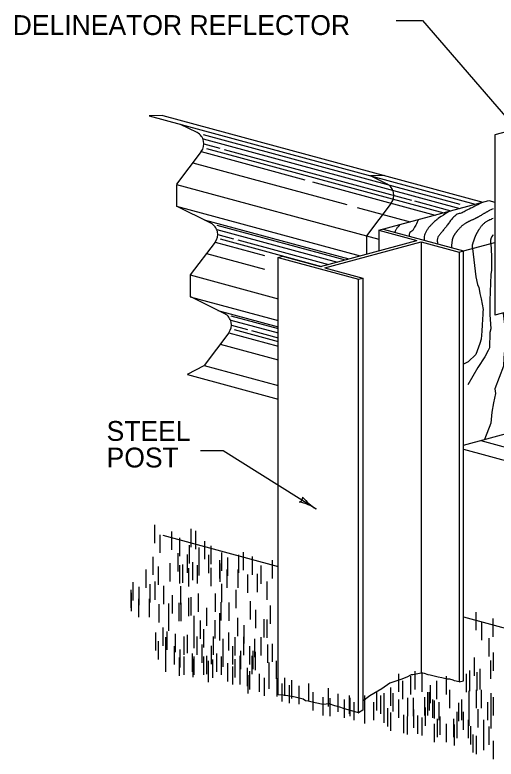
# Model space of a CAD drawing. Extents: x 503 to 668, y 594 to 694.
# Drawn here: x 549.32 to 566.31, y 619.4 to 645.67 of the extents above; entities that cross this region are included whole.
import ezdxf

# ---------------------------------------------------------------- set-up
doc = ezdxf.new("R2010")
doc.units = 0
doc.layers.add('Level 2', color=7, linetype='Continuous')

msp = doc.modelspace()

# ---------------------------------------------------------------- linework, layer by layer
at = {"layer": 'Level 2'}
for p, q in [((562.777, 645.469), (563.703, 645.469)), ((563.703, 645.469), (567.016, 641.642)), ((554.538, 642.12), (554.058, 642.107)), ((554.058, 642.107), (565.569, 638.986)), ((554.538, 642.12), (565.835, 639.058)), ((567.773, 641.846), (566.26, 641.437)), ((555.752, 641.515), (555.168, 641.806)), ((555.963, 641.447), (565.022, 638.991)), ((566.26, 641.437), (566.26, 635.064)), ((555.966, 641.295), (565.024, 638.839)), ((555.991, 641.115), (556.553, 640.963)), ((555.9, 640.847), (555.025, 639.693)), ((555.899, 640.842), (559.556, 639.851)), ((556.084, 640.957), (564.459, 638.686)), ((556.701, 640.923), (563.316, 639.129)), ((555.597, 640.447), (561.041, 638.972)), ((562.354, 640.001), (561.874, 639.988)), ((559.827, 639.778), (564.158, 638.605)), ((562.458, 639.697), (561.874, 639.988)), ((555.024, 639.688), (562.164, 637.754)), ((555.024, 639.688), (555.024, 638.918)), ((562.606, 639.029), (561.731, 637.875)), ((562.164, 638.066), (566.046, 639.115)), ((563.422, 639.1), (564.705, 638.752)), ((566.046, 639.115), (566.26, 639.057)), ((555.024, 638.918), (561.507, 637.162)), ((556.239, 638.317), (555.025, 638.923)), ((561.406, 638.873), (563.276, 638.366)), ((555.998, 638.437), (561.103, 637.053)), ((556.45, 638.249), (560.983, 637.02)), ((556.453, 638.097), (560.703, 636.945)), ((556.478, 637.918), (557.04, 637.765)), ((562.164, 638.066), (563.507, 637.702)), ((562.164, 638.066), (562.164, 637.339)), ((562.319, 638.108), (565.158, 637.338)), ((556.387, 637.649), (555.512, 636.495)), ((556.386, 637.644), (558.126, 637.173)), ((556.571, 637.759), (560.138, 636.792)), ((557.188, 637.725), (560.384, 636.858)), ((560.11, 636.784), (563.507, 637.702)), ((560.264, 636.742), (563.661, 637.66)), ((561.731, 637.875), (561.731, 637.222)), ((563.661, 637.66), (563.661, 622.437)), ((563.661, 637.66), (565.004, 637.296)), ((565.159, 637.338), (566.26, 637.635)), ((556.084, 637.249), (558.126, 636.696)), ((558.613, 637.107), (558.767, 637.148)), ((558.613, 621.666), (558.613, 637.107)), ((558.613, 637.107), (561.452, 636.337)), ((558.767, 637.148), (560.11, 636.784)), ((565.004, 637.296), (565.158, 637.338)), ((565.004, 637.296), (565.004, 622.127)), ((565.158, 622.164), (565.158, 637.338)), ((560.264, 636.742), (561.607, 636.378)), ((555.511, 636.49), (558.613, 635.65)), ((555.511, 636.49), (555.511, 635.72)), ((561.452, 636.337), (561.607, 636.378)), ((561.452, 621.028), (561.452, 636.337)), ((561.607, 636.378), (561.607, 621.121)), ((555.511, 635.72), (558.613, 634.88)), ((556.726, 635.119), (555.512, 635.725)), ((567.773, 635.473), (566.26, 635.064)), ((556.485, 635.239), (558.613, 634.663)), ((556.937, 635.051), (558.613, 634.597)), ((556.94, 634.899), (558.613, 634.446)), ((556.965, 634.72), (557.527, 634.568)), ((557.058, 634.562), (558.613, 634.14)), ((557.675, 634.527), (558.613, 634.273)), ((556.874, 634.451), (555.999, 633.297)), ((556.873, 634.446), (558.613, 633.975)), ((556.571, 634.051), (558.613, 633.498)), ((555.412, 632.982), (555.999, 633.297)), ((555.998, 633.293), (558.613, 632.584)), ((555.41, 632.978), (558.613, 632.11)), ((565.158, 630.48), (568.884, 631.487)), ((565.77, 630.646), (575.084, 628.123)), ((555.87, 630.296), (556.671, 630.296)), ((556.671, 630.296), (559.955, 628.231)), ((565.158, 630.337), (574.496, 627.808)), ((554.246, 627.666), (554.246, 627.021)), ((554.847, 627.433), (554.847, 626.788)), ((555.528, 627.522), (555.528, 626.877)), ((555.699, 627.457), (555.699, 626.811)), ((554.441, 627.321), (554.441, 626.676)), ((554.542, 627.302), (558.613, 626.198)), ((555.127, 627.211), (555.127, 626.566)), ((555.47, 626.954), (555.47, 626.309)), ((555.813, 626.868), (555.813, 625.88)), ((556.013, 627.097), (556.013, 626.451)), ((556.241, 626.925), (556.241, 626.28)), ((555.069, 626.668), (555.069, 626.023)), ((555.398, 626.617), (555.398, 625.972)), ((556.156, 626.611), (556.156, 625.966)), ((556.613, 626.69), (556.613, 626.045)), ((557.21, 626.613), (557.21, 625.968)), ((557.383, 626.709), (557.383, 626.064)), ((554.186, 626.544), (554.186, 625.898)), ((555.584, 626.354), (555.584, 625.709)), ((556.537, 626.421), (556.537, 625.776)), ((556.825, 626.517), (556.825, 625.872)), ((557.694, 626.552), (557.694, 625.907)), ((558.402, 626.423), (558.402, 625.777)), ((553.937, 626.095), (553.937, 625.45)), ((554.381, 626.198), (554.381, 625.553)), ((554.787, 626.311), (554.787, 625.666)), ((555.127, 626.239), (555.127, 625.594)), ((555.241, 626.268), (555.241, 625.623)), ((555.45, 626.14), (555.45, 625.495)), ((555.755, 626.239), (555.755, 625.594)), ((556.241, 626.153), (556.241, 625.508)), ((556.556, 626.306), (556.556, 625.661)), ((556.806, 626.094), (556.806, 625.449)), ((557.19, 626.094), (557.19, 625.449)), ((557.998, 626.229), (557.998, 625.584)), ((557.53, 625.911), (557.53, 625.266)), ((557.873, 625.94), (557.873, 625.295)), ((553.485, 625.647), (553.485, 625.002)), ((554.082, 625.57), (554.082, 624.925)), ((554.255, 625.666), (554.255, 625.021)), ((556.608, 625.588), (556.608, 624.943)), ((558.216, 625.662), (558.216, 625.017)), ((553.409, 625.378), (553.409, 624.733)), ((553.697, 625.474), (553.697, 624.829)), ((554.566, 625.51), (554.566, 624.865)), ((555.165, 625.507), (555.165, 624.861)), ((557.123, 625.369), (557.123, 624.724)), ((553.428, 625.263), (553.428, 624.618)), ((553.678, 625.051), (553.678, 624.406)), ((554.062, 625.051), (554.062, 624.406)), ((554.87, 625.186), (554.87, 624.541)), ((555.447, 625.09), (555.447, 624.445)), ((555.524, 625.109), (555.524, 624.464)), ((555.793, 625.244), (555.793, 624.599)), ((556.393, 625.241), (556.393, 624.596)), ((554.402, 624.869), (554.402, 624.224)), ((554.745, 624.897), (554.745, 624.252)), ((555.101, 624.917), (555.101, 624.272)), ((555.178, 624.917), (555.178, 624.272)), ((556.585, 624.933), (556.585, 624.288)), ((556.874, 624.929), (556.874, 624.284)), ((557.62, 624.975), (557.62, 624.33)), ((558.332, 624.821), (558.332, 624.176)), ((554.745, 624.575), (554.745, 623.93)), ((556.082, 624.744), (556.082, 624.099)), ((556.545, 624.555), (556.545, 623.909)), ((557.813, 624.667), (557.813, 624.022)), ((565.59, 624.59), (565.59, 623.945)), ((555.631, 624.46), (555.631, 623.815)), ((555.86, 624.289), (555.86, 623.644)), ((556.374, 624.297), (556.374, 623.652)), ((556.545, 624.232), (556.545, 623.587)), ((557.174, 624.383), (557.174, 623.738)), ((558.101, 624.34), (558.101, 623.695)), ((558.217, 624.321), (558.217, 623.676)), ((565.158, 624.423), (574.693, 621.838)), ((565.786, 624.245), (565.786, 623.6)), ((566.191, 624.358), (566.191, 623.713)), ((554.544, 624.043), (554.544, 623.398)), ((555.973, 623.986), (555.973, 623.341)), ((557.403, 624.126), (557.403, 623.481)), ((554.287, 623.872), (554.287, 623.227)), ((554.687, 623.901), (554.687, 623.256)), ((554.973, 623.815), (554.973, 623.17)), ((555.287, 623.729), (555.287, 623.084)), ((555.402, 623.786), (555.402, 623.141)), ((555.63, 623.958), (555.63, 623.313)), ((555.744, 623.729), (555.744, 623.084)), ((556.316, 623.729), (556.316, 623.084)), ((556.859, 623.872), (556.859, 623.227)), ((557.385, 623.712), (557.385, 623.066)), ((554.373, 623.558), (554.373, 622.913)), ((554.63, 623.701), (554.63, 622.484)), ((555.916, 623.443), (555.916, 622.798)), ((556.659, 623.643), (556.659, 622.655)), ((557.087, 623.701), (557.087, 623.055)), ((557.773, 623.643), (557.773, 622.998)), ((558.003, 623.697), (558.003, 623.052)), ((558.231, 623.443), (558.231, 622.798)), ((558.402, 623.472), (558.402, 622.827)), ((566.048, 623.67), (566.048, 623.025)), ((554.944, 623.386), (554.944, 622.741)), ((555.144, 623.272), (555.144, 622.627)), ((556.245, 623.393), (556.245, 622.747)), ((557.002, 623.386), (557.002, 622.741)), ((557.287, 623.215), (557.287, 622.57)), ((557.602, 623.386), (557.602, 622.741)), ((557.716, 623.215), (557.716, 622.57)), ((557.802, 623.186), (557.802, 622.541)), ((555.121, 622.984), (555.121, 622.339)), ((555.287, 623.015), (555.287, 622.37)), ((555.573, 623.129), (555.573, 622.484)), ((555.598, 622.933), (555.598, 622.288)), ((555.63, 623.015), (555.63, 622.37)), ((555.973, 623.015), (555.973, 622.37)), ((556.087, 623.043), (556.087, 622.398)), ((556.296, 622.916), (556.296, 622.271)), ((556.43, 623.129), (556.43, 622.484)), ((556.602, 623.015), (556.602, 622.37)), ((557.087, 622.929), (557.087, 622.284)), ((557.259, 623.043), (557.259, 622.027)), ((557.687, 623.043), (557.687, 622.398)), ((565.527, 622.984), (565.527, 622.339)), ((566.204, 623.164), (566.204, 622.519)), ((556.143, 622.763), (556.143, 622.118)), ((556.145, 622.872), (556.145, 622.227)), ((556.824, 622.78), (556.824, 622.135)), ((557.002, 622.672), (557.002, 622.027)), ((558.288, 622.814), (558.288, 622.169)), ((558.545, 622.872), (558.545, 622.227)), ((566.106, 622.879), (566.106, 622.234)), ((557.516, 622.615), (557.516, 621.97)), ((557.602, 622.5), (557.602, 621.855)), ((557.945, 622.414), (557.945, 621.769)), ((558.288, 622.529), (558.288, 621.884)), ((562.86, 622.414), (562.86, 621.769)), ((563.432, 622.5), (563.432, 621.855)), ((563.689, 622.414), (563.689, 621.769)), ((565.249, 622.411), (565.249, 621.766)), ((565.363, 622.525), (565.363, 621.794)), ((565.621, 622.467), (565.621, 621.822)), ((565.736, 622.582), (565.736, 621.851)), ((557.545, 622.357), (557.545, 621.712)), ((558.116, 622.272), (558.116, 621.627)), ((558.56, 622.252), (558.56, 621.607)), ((558.831, 622.272), (558.831, 621.627)), ((559.088, 622.186), (559.088, 621.541)), ((563.003, 622.157), (563.003, 621.512)), ((563.289, 622.329), (563.289, 621.684)), ((564.203, 622.157), (564.203, 621.512)), ((564.546, 622.329), (564.546, 621.684)), ((565.004, 622.243), (565.004, 622.127)), ((565.004, 622.127), (565.158, 622.164)), ((558.745, 622.071), (558.745, 621.426)), ((559.002, 622.014), (559.002, 621.369)), ((559.345, 621.986), (559.345, 621.341)), ((559.688, 622.071), (559.688, 621.426)), ((560.374, 621.9), (560.374, 621.255)), ((562.574, 621.929), (562.574, 621.284)), ((563.975, 622.014), (563.975, 621.369)), ((559.831, 621.757), (559.831, 621.112)), ((560.718, 621.707), (560.718, 621.062)), ((561.117, 621.643), (561.117, 620.998)), ((561.66, 621.643), (561.66, 620.655)), ((562.088, 621.757), (562.088, 621.112)), ((562.231, 621.643), (562.231, 620.998)), ((562.346, 621.729), (562.346, 620.683)), ((562.66, 621.729), (562.66, 621.084)), ((563.889, 621.757), (563.889, 620.941)), ((563.946, 621.757), (563.946, 621.112)), ((564.661, 621.843), (564.661, 621.198)), ((565.347, 621.814), (565.347, 620.569)), ((565.603, 621.843), (565.603, 621.198)), ((565.775, 621.843), (565.775, 621.198)), ((566.118, 621.729), (566.118, 620.484)), ((560.195, 621.588), (560.195, 620.943)), ((560.433, 621.554), (560.433, 620.909)), ((560.946, 621.5), (560.946, 620.855)), ((561.145, 621.557), (561.145, 620.912)), ((561.289, 621.414), (561.289, 620.769)), ((561.974, 621.414), (561.974, 620.769)), ((562.864, 621.503), (562.864, 620.858)), ((563.174, 621.557), (563.174, 620.912)), ((563.375, 621.557), (563.375, 620.912)), ((563.775, 621.586), (563.775, 620.941)), ((564.06, 621.5), (564.06, 620.855)), ((564.117, 621.472), (564.117, 620.827)), ((564.289, 621.414), (564.289, 620.769)), ((564.975, 621.386), (564.975, 620.741)), ((565.089, 621.5), (565.089, 620.769)), ((566.004, 621.414), (566.004, 620.769)), ((566.204, 621.586), (566.204, 620.941)), ((561.607, 621.121), (561.452, 621.028)), ((562.472, 621.197), (562.472, 620.551)), ((563.392, 621.145), (563.392, 620.5)), ((563.803, 621.214), (563.803, 620.569)), ((565.661, 621.157), (565.661, 620.512)), ((562.574, 621.043), (562.574, 620.398)), ((563.034, 620.958), (563.034, 620.313)), ((563.17, 620.907), (563.17, 620.262)), ((563.528, 620.941), (563.528, 620.296)), ((563.689, 620.872), (563.689, 620.226)), ((564.232, 620.814), (564.232, 620.169)), ((564.318, 620.9), (564.318, 620.255)), ((564.803, 620.814), (564.803, 620.169)), ((564.918, 621.071), (564.918, 620.141)), ((565.146, 621.071), (565.146, 620.426)), ((564.117, 620.643), (564.117, 619.998)), ((564.546, 620.643), (564.546, 619.998)), ((564.832, 620.614), (564.832, 619.883)), ((565.318, 620.786), (565.318, 620.141)), ((565.404, 620.557), (565.404, 619.912)), ((565.861, 620.786), (565.861, 619.712)), ((566.048, 620.549), (566.048, 619.904)), ((565.489, 620.271), (565.489, 619.626)), ((565.603, 620.214), (565.603, 619.569)), ((566.204, 620.043), (566.204, 619.398))]:
    msp.add_line(p, q, dxfattribs=at)
for points in [[(565.473, 637.423), (565.596, 636.423), (565.646, 636.152), (565.697, 636.051), (565.714, 635.983), (565.731, 635.831), (565.782, 635.644), (565.85, 635.272), (565.833, 635.187), (565.833, 635.103), (565.816, 634.73), (565.799, 634.51), (565.782, 634.222), (565.731, 634.07), (565.596, 633.68), (565.324, 633.426), (565.158, 633.341)], [(566.115, 637.596), (566.143, 637.147), (566.143, 636.658), (566.118, 636.504), (566.084, 635.591), (566.084, 635.099), (566.126, 634.586), (566.084, 634.458), (566.073, 633.913), (566.03, 633.827), (565.912, 633.603), (565.666, 633.218), (565.303, 632.609)], [(566.561, 635.146), (566.651, 634.338), (566.581, 633.569), (566.563, 633.271), (566.266, 632.467), (566.283, 632.309), (566.213, 631.977), (566.161, 631.645), (566.126, 631.26), (565.898, 630.68)], [(563.661, 622.437), (563.372, 622.368), (563.309, 622.368), (563.158, 622.288), (562.939, 622.213), (562.559, 622.08), (562.273, 621.883), (561.848, 621.63), (561.607, 621.439)], [(565.004, 622.127), (564.841, 622.167), (564.787, 622.179), (564.672, 622.22), (564.665, 622.222), (564.58, 622.224), (564.394, 622.266), (564.262, 622.295), (563.984, 622.363), (563.911, 622.373), (563.779, 622.42), (563.715, 622.436), (563.661, 622.437)], [(561.432, 621.033), (561.452, 621.028), (560.925, 621.189), (560.79, 621.23), (560.619, 621.283), (560.417, 621.345), (560.207, 621.32), (560.207, 621.32), (559.924, 621.384), (559.924, 621.384), (559.668, 621.438), (559.577, 621.457), (559.492, 621.515), (559.218, 621.585), (559.03, 621.621), (558.96, 621.63), (558.789, 621.658), (558.613, 621.666)]]:
    msp.add_lwpolyline(points, dxfattribs=at)
for centre, radius, start, end in [((555.542, 641.118), 0.449, 322.8335, 62.1358), ((562.248, 639.3), 0.449, 322.8335, 62.1358), ((556.029, 637.92), 0.449, 322.8335, 62.1358), ((556.516, 634.722), 0.449, 322.8335, 62.1358), ((559.323, 628.624), 0.157, 286.9425, 9.0592), ((558.923, 626.568), 1.958, 58.168, 76.8367), ((560.988, 629.894), 1.958, 219.5151, 238.1618), ((558.923, 626.568), 1.958, 58.1557, 58.168)]:
    msp.add_arc(centre, radius, start, end, dxfattribs=at)
for points in [[(565.789, 639.035), (565.593, 638.934), (565.397, 638.833), (565.201, 638.732), (565.075, 638.667), (564.924, 638.642), (564.82, 638.541), (564.714, 638.439), (564.639, 638.316), (564.549, 638.203), (564.468, 638.102), (564.387, 638.003), (564.306, 637.899), (564.248, 637.824), (564.226, 637.721), (564.234, 637.628), (564.236, 637.614), (564.237, 637.601), (564.238, 637.588)], [(564.672, 638.743), (564.294, 638.512), (564.189, 638.423), (564.082, 638.322), (563.999, 638.243), (563.928, 638.165), (563.863, 638.066), (563.808, 637.98), (563.77, 637.89), (563.763, 637.794), (563.761, 637.768), (563.765, 637.741), (563.768, 637.715)], [(566.201, 638.829), (566.156, 638.807), (566.112, 638.784), (566.068, 638.761), (566.032, 638.742), (565.998, 638.723), (565.963, 638.703), (565.929, 638.683), (565.894, 638.663), (565.86, 638.643), (565.826, 638.622), (565.791, 638.602), (565.757, 638.582), (565.723, 638.562), (565.688, 638.542), (565.653, 638.523), (565.637, 638.514), (565.621, 638.505), (565.604, 638.497), (565.588, 638.488), (565.572, 638.48), (565.555, 638.472), (565.521, 638.456), (565.488, 638.441), (565.454, 638.425), (565.42, 638.41), (565.387, 638.394), (565.353, 638.379), (565.336, 638.371), (565.32, 638.362), (565.303, 638.354), (565.286, 638.345), (565.27, 638.336), (565.253, 638.327), (565.217, 638.307), (565.183, 638.284), (565.15, 638.26), (565.117, 638.235), (565.086, 638.208), (565.057, 638.179), (565.028, 638.15), (564.999, 638.12), (564.972, 638.089), (564.958, 638.073), (564.945, 638.056), (564.931, 638.04), (564.918, 638.023), (564.905, 638.006), (564.892, 637.989), (564.876, 637.969), (564.861, 637.948), (564.847, 637.927), (564.832, 637.906), (564.82, 637.884), (564.808, 637.862), (564.796, 637.84), (564.786, 637.818), (564.778, 637.794), (564.774, 637.783), (564.77, 637.771), (564.767, 637.759), (564.763, 637.747), (564.76, 637.735), (564.758, 637.723), (564.75, 637.679), (564.744, 637.635), (564.74, 637.59), (564.736, 637.546), (564.733, 637.501), (564.73, 637.457)], [(563.554, 638.423), (563.506, 638.308), (563.442, 638.201), (563.382, 638.094), (563.346, 638.028), (563.252, 637.993), (563.24, 637.918), (563.236, 637.899), (563.235, 637.879), (563.234, 637.86)], [(566.2, 638.486), (566.138, 638.457), (566.077, 638.428), (566.015, 638.399), (565.974, 638.379), (565.936, 638.353), (565.9, 638.324), (565.863, 638.296), (565.83, 638.263), (565.8, 638.228), (565.769, 638.191), (565.74, 638.155), (565.714, 638.116), (565.701, 638.096), (565.688, 638.076), (565.675, 638.056), (565.663, 638.035), (565.651, 638.015), (565.639, 637.994), (565.625, 637.97), (565.613, 637.945), (565.6, 637.92), (565.589, 637.895), (565.578, 637.87), (565.567, 637.845), (565.557, 637.819), (565.547, 637.794), (565.538, 637.768), (565.529, 637.742), (565.52, 637.716), (565.511, 637.689), (565.505, 637.673), (565.499, 637.657), (565.494, 637.641), (565.488, 637.625), (565.483, 637.608), (565.478, 637.592), (565.473, 637.576), (565.469, 637.56), (565.466, 637.543), (565.465, 637.535), (565.464, 637.527), (565.463, 637.519), (565.463, 637.511), (565.463, 637.502), (565.463, 637.494), (565.464, 637.479), (565.465, 637.463), (565.468, 637.448), (565.47, 637.439), (565.472, 637.431), (565.473, 637.423)], [(562.906, 638.237), (562.872, 638.217), (562.844, 638.193), (562.821, 638.161), (562.79, 638.119), (562.767, 638.079), (562.745, 638.032), (562.739, 638.02), (562.733, 638.009), (562.727, 637.997)], [(566.199, 637.899), (566.194, 637.893), (566.188, 637.886), (566.183, 637.88), (566.178, 637.873), (566.172, 637.866), (566.167, 637.859), (566.162, 637.852), (566.157, 637.844), (566.153, 637.837), (566.15, 637.833), (566.148, 637.829), (566.146, 637.825), (566.144, 637.821), (566.141, 637.817), (566.139, 637.813), (566.127, 637.792), (566.119, 637.769), (566.115, 637.745), (566.111, 637.722), (566.109, 637.698), (566.11, 637.675), (566.112, 637.65), (566.113, 637.625), (566.115, 637.6), (566.115, 637.599), (566.115, 637.598), (566.115, 637.596)]]:
    msp.add_open_spline(points, degree=3, dxfattribs=at)

# ---------------------------------------------------------------- texts
for s, p in [('DELINEATOR REFLECTOR', (549.241, 644.96)), ('STEEL', (552.555, 630.632)), ('POST', (552.555, 629.694))]:
    msp.add_text(s, height=0.7, dxfattribs=at).set_placement(p)

doc.saveas('drawing.dxf')
